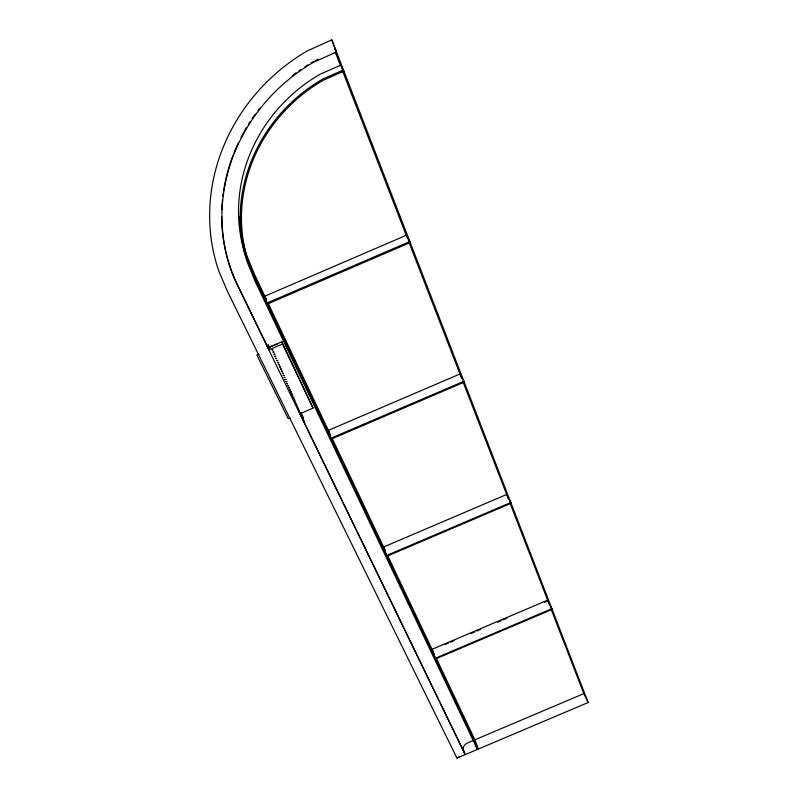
<?xml version="1.0" encoding="UTF-8"?>
<svg xmlns="http://www.w3.org/2000/svg" width="798" height="798" viewBox="0 0 798 798"><rect width="100%" height="100%" fill="white"/><g stroke="black" fill="none" stroke-linecap="round" stroke-linejoin="round"><path stroke-width="1.2" d="M456.965 758.1L588.166 702.509L331.818 39.9L307.39 50.853A187.291 174.084 -37.2 0 0 218.832 271.101L227.819 292.128L456.965 758.1L459.877 756.364M315.19 60.708L318.153 59.242M336.507 52.01L313.554 62.254A175.301 162.882 -37.1 0 0 238.712 287.739L465.154 754.629M340.367 65.296L319.858 74.374A155.51 144.857 -37.5 0 0 245.584 255.759L253.225 274.372L474.082 740.145L477.433 749.422L255.061 281.145L247.34 262.372A157.336 146.124 -37 0 1 322.671 79.122L343.439 69.925L340.367 65.296L336.716 55.88A9.257 0.539 67.9 0 1 335.29 52.01M266.781 303.12L264.836 296.178L406.242 235.31L409.833 241.555L266.781 303.12L256.148 280.697L248.477 262.023A156.139 145.007 -37 0 1 323.28 80.229L343.898 71.112L341.434 67.401M408.865 242.083L459.967 373.983L463.897 381.284L330.861 438.262L267.24 304.088L410.222 242.552L406.621 236.298M299.749 413.783L313.035 408.087L281.874 341.763L268.318 347.599L268.746 349.255L238.512 286.881A175.041 162.702 -37.2 0 1 221.724 216.896M258.871 354.182L256.846 355.05L288.228 418.721L290.183 417.883M268.776 349.923L282.522 344.018L281.874 341.763M330.861 438.262L328.367 430.361L459.967 373.983M463 381.803L506.66 494.481L510.8 502.521L386.481 555.558L331.26 439.1L464.227 382.142L460.306 374.841L461.653 378.322M386.481 555.558L383.599 546.999L506.66 494.481M510.082 503.309L547.618 600.176L551.887 608.724L435.209 658.31L386.831 556.286L511.089 503.279L506.949 495.239L508.296 498.69M435.209 658.31L432.047 649.313L547.618 600.176M444.925 644.604L448.356 643.148M450.651 642.171L454.082 640.714M471.239 633.422L474.67 631.966M476.955 630.989L480.386 629.532M497.543 622.24L500.974 620.774M503.269 619.807L506.7 618.35M544.445 602.3L547.877 600.834L552.146 609.383L435.518 658.958L478.251 749.083L474.89 739.806L436.067 657.821M588.166 702.509L583.827 693.632L467.588 742.898A6.214 4.588 -27.1 0 0 463.409 749.641L464.745 753.462L299.699 413.075M268.527 347.509L277.345 343.998M269.784 348.038L268.168 344.696L268.746 349.255M301.065 412.676L303.23 417.135L304.018 421.972M282.522 344.018L313.035 408.087M264.836 296.178L254.303 273.943L246.712 255.42A154.323 143.75 -37.5 0 1 239.819 216.647M266.352 299.38L265.285 297.135L267.24 304.088M267.938 302.741L328.367 430.361M329.823 433.444L328.766 431.189L331.26 439.1M331.958 437.942L383.599 546.999M384.995 549.952L383.938 547.727L386.831 556.286M387.638 555.538L432.047 649.313M433.942 653.323L432.346 649.951L435.518 658.958M342.611 71.092L406.242 235.31M547.877 600.834L549.224 604.315M551.019 608.954L583.827 693.632M331.818 39.9L336.128 51.451M334.731 49.426A9.257 0.539 67.9 0 1 334.891 49.626M221.844 209.635A175.041 162.702 -37.2 0 1 222.492 199.909M222.891 196.268A175.041 162.702 -37.2 0 1 223.201 193.824M223.55 191.39A175.041 162.702 -37.2 0 1 233.106 155.121M233.984 152.877A175.041 162.702 -37.2 0 1 238.333 142.872M241.026 137.406A175.041 162.702 -37.2 0 1 243.32 133.086M243.909 132.019A175.041 162.702 -37.2 0 1 246.353 127.77M248.268 124.618A175.041 162.702 -37.2 0 1 250.253 121.496M252.298 118.403A175.041 162.702 -37.2 0 1 255.141 114.343M258.073 110.363A175.041 162.702 -37.2 0 1 259.589 108.398M292.337 75.76A175.041 162.702 -37.2 0 1 296.158 72.877M299.07 70.763A175.041 162.702 -37.2 0 1 301.046 69.386M305.045 66.713A175.041 162.702 -37.2 0 1 308.078 64.778M311.15 62.902A175.041 162.702 -37.2 0 1 313.215 61.685M272.148 349.843C272.567 351.589 273.714 348.726 272.148 349.843M273.086 351.988C273.495 353.723 274.642 350.881 273.086 351.988M274.013 354.132C274.432 355.868 275.569 353.015 274.013 354.132M274.951 356.267C275.34 358.003 276.517 355.16 274.951 356.267M275.879 358.402L276.776 358.691L275.938 358.302M276.806 360.526L277.704 360.816L276.866 360.427M277.724 362.651L278.652 362.821L277.724 362.651M278.652 364.766L279.539 365.045L278.711 364.666M279.569 366.871L280.497 367.05L279.569 366.871M280.487 368.985L281.405 369.155L280.487 368.985M281.395 371.08L282.322 371.25L281.395 371.08M282.312 373.185L283.24 373.354L282.312 373.185M283.22 375.269L284.148 375.439L283.22 375.269M284.128 377.364L285.026 377.644L284.198 377.264M285.036 379.439L285.963 379.609L285.036 379.439M285.943 381.524L286.861 381.683L285.943 381.524M286.851 383.599L287.729 383.868L286.911 383.499M287.749 385.663L288.667 385.833L287.749 385.663M288.647 387.728L289.564 387.888L288.647 387.728M289.544 389.783L290.452 389.953L289.544 389.783M290.442 391.838L291.35 392.008L290.442 391.838M291.33 393.893L292.238 394.052L291.33 393.893M292.218 395.938L293.095 396.207L292.287 395.838M293.115 397.983L294.023 398.142L293.115 397.983M293.993 400.017L294.901 400.177L293.993 400.017M294.881 402.042L295.759 402.312L294.941 401.953M295.769 404.077L296.666 404.237L295.769 404.077M296.647 406.092L297.544 406.252L296.647 406.092M297.524 408.117L298.422 408.267L297.524 408.117M298.402 410.132L299.3 410.282L298.402 410.132M299.28 412.137L300.178 412.297L299.28 412.137"/></g></svg>
